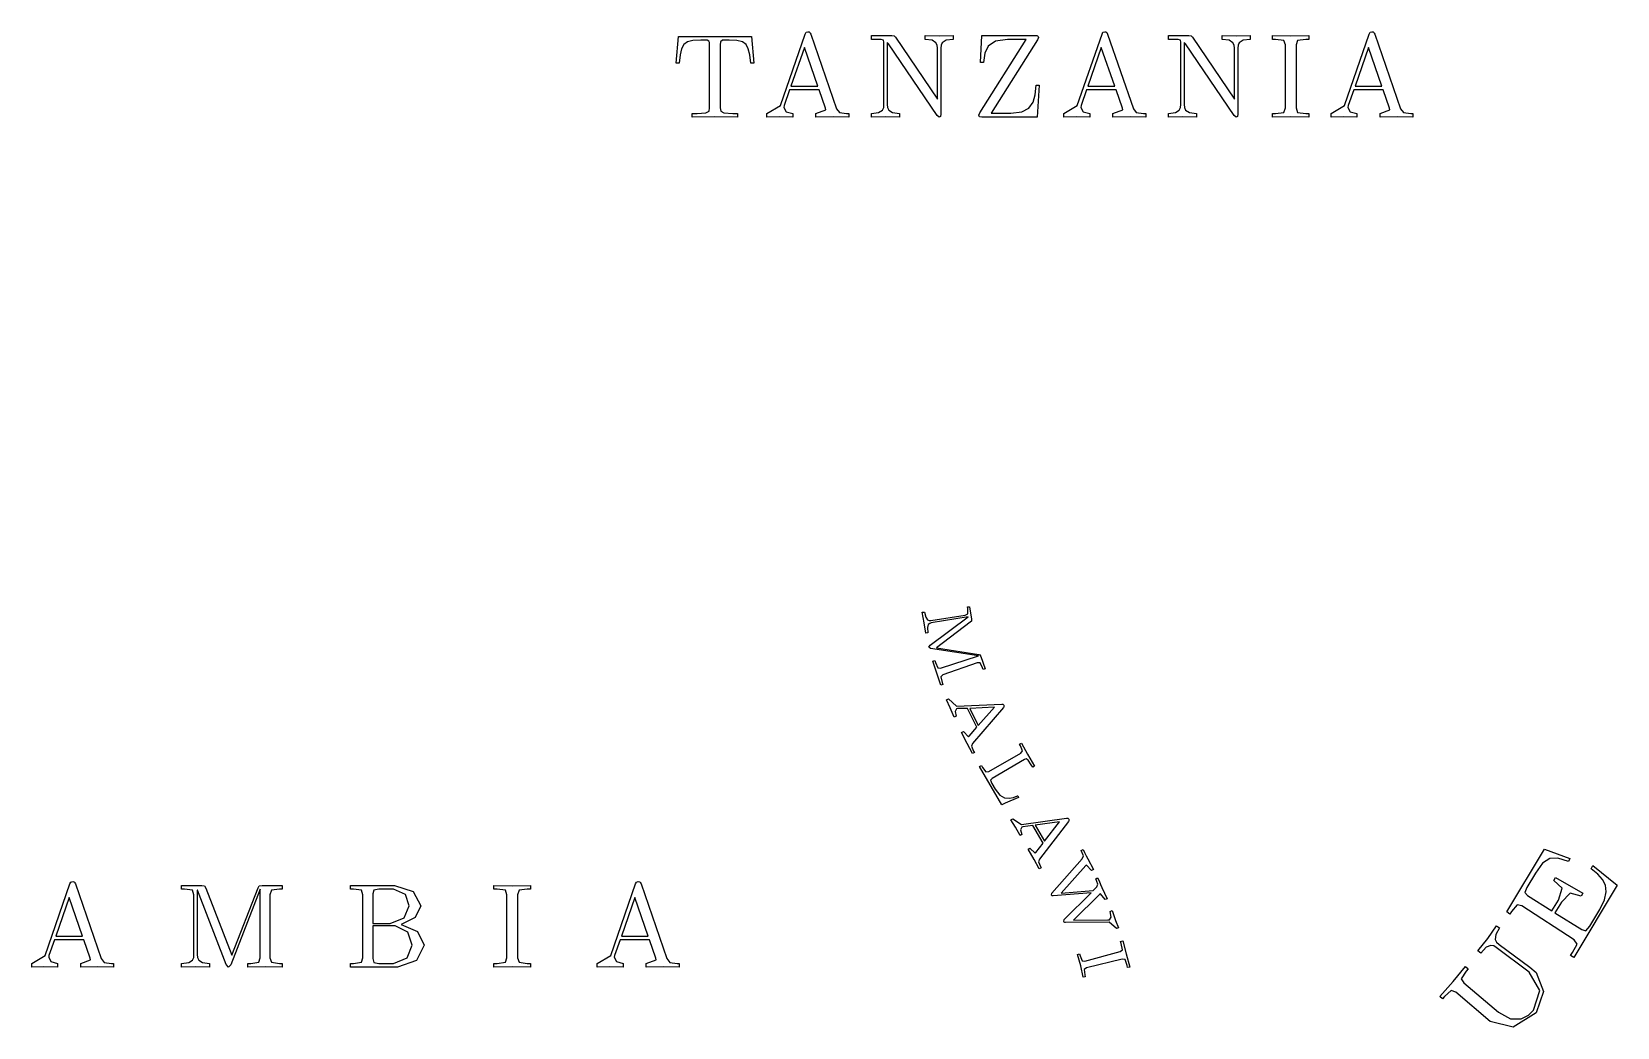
# Model space of a CAD drawing. Extents: x -1 to 148, y 8 to 144.
# Drawn here: x 88.33 to 116.43, y 39.1 to 56.75 of the extents above; entities that cross this region are included whole.
import ezdxf

# ---------------------------------------------------------------- set-up
doc = ezdxf.new("R2010")
doc.units = 0

msp = doc.modelspace()

# ---------------------------------------------------------------- linework, layer by layer
at = {"layer": 'Layer 1'}
for p, q in [((99.750422, 56.187259), (99.790638, 56.663509)), ((99.790638, 56.663509), (101.08392, 56.663509)), ((99.883772, 56.521692), (99.843555, 56.443376)), ((99.949388, 56.566142), (99.883772, 56.521692)), ((100.046755, 56.591542), (99.949388, 56.566142)), ((100.184338, 56.597892), (100.046755, 56.591542)), ((100.298638, 56.593659), (100.184338, 56.597892)), ((100.328271, 56.578842), (100.298638, 56.593659)), ((100.340971, 56.555559), (100.328271, 56.578842)), ((100.343088, 56.513225), (100.340971, 56.555559)), ((100.343088, 55.397744), (100.343088, 56.513225)), ((100.537821, 56.568259), (100.531471, 56.513225)), ((100.531471, 56.513225), (100.531471, 55.397744)), ((100.569571, 56.593659), (100.537821, 56.568259)), ((100.690221, 56.597892), (100.569571, 56.593659)), ((100.827804, 56.591542), (100.690221, 56.597892)), ((100.92517, 56.566142), (100.827804, 56.591542)), ((100.98867, 56.521692), (100.92517, 56.566142)), ((101.028887, 56.443376), (100.98867, 56.521692)), ((101.08392, 56.663509), (101.124137, 56.187259)), ((101.596153, 55.43796), (102.034302, 56.703725)), ((102.034302, 56.703725), (102.051236, 56.737592)), ((102.051236, 56.737592), (102.085102, 56.746058)), ((102.085102, 56.746058), (102.104152, 56.743942)), ((102.104152, 56.743942), (102.116852, 56.733359)), ((102.116852, 56.733359), (102.125319, 56.722775)), ((102.125319, 56.722775), (102.133785, 56.703725)), ((102.133785, 56.703725), (102.590985, 55.38081)), ((103.213284, 56.610592), (103.213284, 56.676209)), ((103.213284, 56.676209), (103.573117, 56.676209)), ((103.274667, 56.610592), (103.213284, 56.610592)), ((103.380501, 56.606359), (103.274667, 56.610592)), ((103.422834, 56.593659), (103.380501, 56.606359)), ((103.431301, 56.557675), (103.422834, 56.593659)), ((103.431301, 55.452777), (103.431301, 56.557675)), ((103.511734, 56.528042), (103.490567, 56.553442)), ((103.490567, 56.553442), (103.490567, 55.452777)), ((104.375333, 55.258044), (103.511734, 56.528042)), ((103.573117, 56.676209), (103.611217, 56.671975)), ((103.611217, 56.671975), (103.6345, 56.648692)), ((103.6345, 56.648692), (104.381683, 55.550143)), ((104.163666, 56.610592), (104.163666, 56.676209)), ((104.163666, 56.676209), (104.411316, 56.669859)), ((104.288549, 56.595775), (104.163666, 56.610592)), ((104.354166, 56.551325), (104.288549, 56.595775)), ((104.377449, 56.504759), (104.354166, 56.551325)), ((104.381683, 56.453959), (104.377449, 56.504759)), ((104.411316, 56.669859), (104.658966, 56.676209)), ((104.445183, 56.504759), (104.440949, 56.453959)), ((104.466349, 56.551325), (104.445183, 56.504759)), ((104.534082, 56.595775), (104.466349, 56.551325)), ((104.658966, 56.610592), (104.534082, 56.595775)), ((104.658966, 56.676209), (104.658966, 56.610592)), ((105.128865, 55.308844), (105.952247, 56.610592)), ((105.141565, 56.199959), (105.164848, 56.676209)), ((105.164848, 56.676209), (106.113114, 56.676209)), ((105.281265, 56.492059), (105.217765, 56.365059)), ((105.408265, 56.580959), (105.281265, 56.492059)), ((106.15333, 56.602125), (105.332065, 55.302494)), ((105.619931, 56.610592), (105.408265, 56.580959)), ((105.952247, 56.610592), (105.619931, 56.610592)), ((106.113114, 56.676209), (106.138514, 56.676209)), ((106.138514, 56.676209), (106.155447, 56.671975)), ((106.168147, 56.642342), (106.15333, 56.602125)), ((106.155447, 56.671975), (106.16603, 56.661392)), ((106.16603, 56.661392), (106.168147, 56.642342)), ((106.85818, 55.43796), (107.296329, 56.703725)), ((107.296329, 56.703725), (107.313262, 56.737592)), ((107.313262, 56.737592), (107.347129, 56.746058)), ((107.347129, 56.746058), (107.366179, 56.743942)), ((107.366179, 56.743942), (107.378879, 56.733359)), ((107.378879, 56.733359), (107.387346, 56.722775)), ((107.387346, 56.722775), (107.395812, 56.703725)), ((107.395812, 56.703725), (107.853012, 55.38081)), ((108.475311, 56.610592), (108.475311, 56.676209)), ((108.475311, 56.676209), (108.835144, 56.676209)), ((108.536694, 56.610592), (108.475311, 56.610592)), ((108.642527, 56.606359), (108.536694, 56.610592)), ((108.684861, 56.593659), (108.642527, 56.606359)), ((108.693327, 56.557675), (108.684861, 56.593659)), ((108.693327, 55.452777), (108.693327, 56.557675)), ((108.77376, 56.528042), (108.752594, 56.553442)), ((108.752594, 56.553442), (108.752594, 55.452777)), ((109.637359, 55.258044), (108.77376, 56.528042)), ((108.835144, 56.676209), (108.873244, 56.671975)), ((108.873244, 56.671975), (108.896527, 56.648692)), ((108.896527, 56.648692), (109.643709, 55.550143)), ((109.425693, 56.610592), (109.425693, 56.676209)), ((109.425693, 56.676209), (109.673343, 56.669859)), ((109.550576, 56.595775), (109.425693, 56.610592)), ((109.616193, 56.551325), (109.550576, 56.595775)), ((109.639476, 56.504759), (109.616193, 56.551325)), ((109.643709, 56.453959), (109.639476, 56.504759)), ((109.673343, 56.669859), (109.920992, 56.676209)), ((109.707209, 56.504759), (109.702976, 56.453959)), ((109.728376, 56.551325), (109.707209, 56.504759)), ((109.796109, 56.595775), (109.728376, 56.551325)), ((109.920992, 56.610592), (109.796109, 56.595775)), ((109.920992, 56.676209), (109.920992, 56.610592)), ((110.316809, 56.610592), (110.316809, 56.676209)), ((110.316809, 56.676209), (110.640658, 56.669859)), ((110.371842, 56.610592), (110.316809, 56.610592)), ((110.517892, 56.591542), (110.371842, 56.610592)), ((110.545408, 56.511109), (110.517892, 56.591542)), ((110.545408, 55.395627), (110.545408, 56.511109)), ((110.640658, 56.669859), (110.962391, 56.676209)), ((110.761308, 56.591542), (110.733791, 56.511109)), ((110.733791, 56.511109), (110.733791, 55.395627)), ((110.907358, 56.610592), (110.761308, 56.591542)), ((110.962391, 56.610592), (110.907358, 56.610592)), ((110.962391, 56.676209), (110.962391, 56.610592)), ((111.59104, 55.43796), (112.02919, 56.703725)), ((112.02919, 56.703725), (112.046123, 56.737592)), ((112.046123, 56.737592), (112.07999, 56.746058)), ((112.07999, 56.746058), (112.09904, 56.743942)), ((112.09904, 56.743942), (112.11174, 56.733359)), ((112.11174, 56.733359), (112.120206, 56.722775)), ((112.120206, 56.722775), (112.128673, 56.703725)), ((112.128673, 56.703725), (112.585872, 55.38081)), ((99.818155, 56.337542), (99.803338, 56.187259)), ((99.843555, 56.443376), (99.818155, 56.337542)), ((101.054287, 56.337542), (101.028887, 56.443376)), ((101.07122, 56.187259), (101.054287, 56.337542)), ((102.021602, 56.466659), (101.784536, 55.778743)), ((102.260785, 55.778743), (102.021602, 56.466659)), ((104.381683, 55.550143), (104.381683, 56.453959)), ((104.440949, 56.453959), (104.440949, 55.28556)), ((105.194482, 56.199959), (105.141565, 56.199959)), ((105.217765, 56.365059), (105.194482, 56.199959)), ((107.283629, 56.466659), (107.046563, 55.778743)), ((107.522812, 55.778743), (107.283629, 56.466659)), ((109.643709, 55.550143), (109.643709, 56.453959)), ((109.702976, 56.453959), (109.702976, 55.28556)), ((112.01649, 56.466659), (111.779423, 55.778743)), ((112.255673, 55.778743), (112.01649, 56.466659)), ((99.803338, 56.187259), (99.750422, 56.187259)), ((101.124137, 56.187259), (101.07122, 56.187259)), ((101.761253, 55.713126), (101.663886, 55.435843)), ((102.284069, 55.713126), (101.761253, 55.713126)), ((101.784536, 55.778743), (102.260785, 55.778743)), ((102.396252, 55.389277), (102.284069, 55.713126)), ((106.110997, 55.62846), (106.12793, 55.795676)), ((106.12793, 55.795676), (106.180847, 55.795676)), ((106.180847, 55.795676), (106.144864, 55.230527)), ((107.023279, 55.713126), (106.925913, 55.435843)), ((107.546095, 55.713126), (107.023279, 55.713126)), ((107.046563, 55.778743), (107.522812, 55.778743)), ((107.658279, 55.389277), (107.546095, 55.713126)), ((111.75614, 55.713126), (111.658773, 55.435843)), ((112.278956, 55.713126), (111.75614, 55.713126)), ((111.779423, 55.778743), (112.255673, 55.778743)), ((112.391139, 55.389277), (112.278956, 55.713126)), ((100.334621, 55.338477), (100.343088, 55.397744)), ((100.531471, 55.397744), (100.539938, 55.338477)), ((101.359086, 55.296144), (101.596153, 55.43796)), ((101.663886, 55.435843), (101.659653, 55.404094)), ((101.659653, 55.404094), (101.699869, 55.327894)), ((102.226919, 55.296144), (102.402602, 55.359644)), ((102.402602, 55.359644), (102.396252, 55.389277)), ((102.590985, 55.38081), (102.641785, 55.31096)), ((103.338167, 55.31096), (103.403784, 55.353294)), ((103.403784, 55.353294), (103.427067, 55.401977)), ((103.427067, 55.401977), (103.431301, 55.452777)), ((103.490567, 55.452777), (103.4948, 55.401977)), ((103.4948, 55.401977), (103.515967, 55.353294)), ((103.515967, 55.353294), (103.5837, 55.31096)), ((105.873931, 55.325777), (106.000931, 55.389277)), ((106.000931, 55.389277), (106.075014, 55.49511)), ((106.075014, 55.49511), (106.110997, 55.62846)), ((106.621113, 55.296144), (106.85818, 55.43796)), ((106.925913, 55.435843), (106.921679, 55.404094)), ((106.921679, 55.404094), (106.961896, 55.327894)), ((107.488945, 55.296144), (107.664629, 55.359644)), ((107.664629, 55.359644), (107.658279, 55.389277)), ((107.853012, 55.38081), (107.903812, 55.31096)), ((108.600194, 55.31096), (108.665811, 55.353294)), ((108.665811, 55.353294), (108.689094, 55.401977)), ((108.689094, 55.401977), (108.693327, 55.452777)), ((108.752594, 55.452777), (108.756827, 55.401977)), ((108.756827, 55.401977), (108.777994, 55.353294)), ((108.777994, 55.353294), (108.845727, 55.31096)), ((110.517892, 55.315194), (110.545408, 55.395627)), ((110.733791, 55.395627), (110.761308, 55.315194)), ((111.353974, 55.296144), (111.59104, 55.43796)), ((111.658773, 55.435843), (111.65454, 55.404094)), ((111.65454, 55.404094), (111.694757, 55.327894)), ((112.221806, 55.296144), (112.397489, 55.359644)), ((112.397489, 55.359644), (112.391139, 55.389277)), ((112.585872, 55.38081), (112.636672, 55.31096)), ((100.036171, 55.230527), (100.036171, 55.296144)), ((100.036171, 55.296144), (100.120838, 55.296144)), ((100.436221, 55.236877), (100.036171, 55.230527)), ((100.120838, 55.296144), (100.277471, 55.308844)), ((100.277471, 55.308844), (100.334621, 55.338477)), ((100.838387, 55.230527), (100.436221, 55.236877)), ((100.539938, 55.338477), (100.597087, 55.308844)), ((100.597087, 55.308844), (100.753721, 55.296144)), ((100.753721, 55.296144), (100.838387, 55.296144)), ((100.838387, 55.296144), (100.838387, 55.230527)), ((101.359086, 55.230527), (101.359086, 55.296144)), ((101.574986, 55.236877), (101.359086, 55.230527)), ((101.359086, 55.230527), (101.359086, 55.230527)), ((101.818403, 55.230527), (101.574986, 55.236877)), ((101.699869, 55.327894), (101.818403, 55.296144)), ((101.818403, 55.296144), (101.818403, 55.230527)), ((102.226919, 55.230527), (102.226919, 55.296144)), ((102.531718, 55.236877), (102.226919, 55.230527)), ((102.809001, 55.230527), (102.531718, 55.236877)), ((102.641785, 55.31096), (102.770901, 55.296144)), ((102.770901, 55.296144), (102.809001, 55.296144)), ((102.809001, 55.296144), (102.809001, 55.230527)), ((103.213284, 55.296144), (103.338167, 55.31096)), ((103.213284, 55.230527), (103.213284, 55.296144)), ((103.460934, 55.236877), (103.213284, 55.230527)), ((103.213284, 55.230527), (103.213284, 55.230527)), ((103.708584, 55.230527), (103.460934, 55.236877)), ((103.5837, 55.31096), (103.708584, 55.296144)), ((103.708584, 55.296144), (103.708584, 55.230527)), ((104.411316, 55.230527), (104.375333, 55.258044)), ((104.436716, 55.24111), (104.411316, 55.230527)), ((104.440949, 55.28556), (104.436716, 55.24111)), ((105.114048, 55.26651), (105.128865, 55.308844)), ((105.122515, 55.23476), (105.114048, 55.26651)), ((105.114048, 55.26651), (105.114048, 55.26651)), ((105.169082, 55.230527), (105.122515, 55.23476)), ((106.144864, 55.230527), (105.169082, 55.230527)), ((105.332065, 55.302494), (105.679198, 55.302494)), ((105.679198, 55.302494), (105.873931, 55.325777)), ((106.621113, 55.230527), (106.621113, 55.296144)), ((106.837013, 55.236877), (106.621113, 55.230527)), ((106.621113, 55.230527), (106.621113, 55.230527)), ((107.080429, 55.230527), (106.837013, 55.236877)), ((106.961896, 55.327894), (107.080429, 55.296144)), ((107.080429, 55.296144), (107.080429, 55.230527)), ((107.488945, 55.230527), (107.488945, 55.296144)), ((107.793745, 55.236877), (107.488945, 55.230527)), ((108.071028, 55.230527), (107.793745, 55.236877)), ((107.903812, 55.31096), (108.032928, 55.296144)), ((108.032928, 55.296144), (108.071028, 55.296144)), ((108.071028, 55.296144), (108.071028, 55.230527)), ((108.475311, 55.296144), (108.600194, 55.31096)), ((108.475311, 55.230527), (108.475311, 55.296144)), ((108.722961, 55.236877), (108.475311, 55.230527)), ((108.475311, 55.230527), (108.475311, 55.230527)), ((108.97061, 55.230527), (108.722961, 55.236877)), ((108.845727, 55.31096), (108.97061, 55.296144)), ((108.97061, 55.296144), (108.97061, 55.230527)), ((109.673343, 55.230527), (109.637359, 55.258044)), ((109.698743, 55.24111), (109.673343, 55.230527)), ((109.702976, 55.28556), (109.698743, 55.24111)), ((110.316809, 55.230527), (110.316809, 55.296144)), ((110.316809, 55.296144), (110.371842, 55.296144)), ((110.638541, 55.236877), (110.316809, 55.230527)), ((110.316809, 55.230527), (110.316809, 55.230527)), ((110.371842, 55.296144), (110.517892, 55.315194)), ((110.962391, 55.230527), (110.638541, 55.236877)), ((110.761308, 55.315194), (110.907358, 55.296144)), ((110.907358, 55.296144), (110.962391, 55.296144)), ((110.962391, 55.296144), (110.962391, 55.230527)), ((111.353974, 55.230527), (111.353974, 55.296144)), ((111.569874, 55.236877), (111.353974, 55.230527)), ((111.353974, 55.230527), (111.353974, 55.230527)), ((111.81329, 55.230527), (111.569874, 55.236877)), ((111.694757, 55.327894), (111.81329, 55.296144)), ((111.81329, 55.296144), (111.81329, 55.230527)), ((112.221806, 55.230527), (112.221806, 55.296144)), ((112.526606, 55.236877), (112.221806, 55.230527)), ((112.803889, 55.230527), (112.526606, 55.236877)), ((112.636672, 55.31096), (112.765789, 55.296144)), ((112.765789, 55.296144), (112.803889, 55.296144)), ((112.803889, 55.296144), (112.803889, 55.230527)), ((104.143281, 46.266967), (104.111757, 46.453762)), ((104.111757, 46.453762), (104.111816, 46.453233)), ((104.111816, 46.453233), (104.111824, 46.453408)), ((104.111824, 46.453408), (104.149868, 46.457932)), ((104.149868, 46.457932), (104.171485, 46.365069)), ((104.171485, 46.365069), (104.203351, 46.319635)), ((104.248428, 45.871296), (104.925355, 46.370488)), ((104.26377, 46.308231), (104.872095, 46.401936)), ((104.925133, 46.371811), (104.270874, 46.264874)), ((104.872095, 46.401936), (104.915843, 46.426463)), ((104.911964, 46.54857), (104.950008, 46.553095)), ((104.915525, 46.516392), (104.911964, 46.54857)), ((104.915843, 46.426463), (104.915525, 46.516392)), ((104.925355, 46.370488), (104.925133, 46.371811)), ((104.950008, 46.553095), (104.980582, 46.329435)), ((104.173829, 46.081515), (104.143281, 46.266967)), ((104.211142, 46.088897), (104.173829, 46.081515)), ((104.217034, 46.236881), (104.201779, 46.182634)), ((104.201779, 46.182634), (104.211142, 46.088897)), ((104.203351, 46.319635), (104.234087, 46.306644)), ((104.242252, 46.257122), (104.217034, 46.236881)), ((104.234087, 46.306644), (104.26377, 46.308231)), ((104.270874, 46.264874), (104.242252, 46.257122)), ((104.962072, 46.278352), (104.360588, 45.821758)), ((104.98217, 46.29846), (104.962072, 46.278352)), ((104.980582, 46.329435), (104.98217, 46.29846)), ((104.229857, 45.834104), (104.248428, 45.871296)), ((104.259403, 45.81209), (104.229857, 45.834104)), ((105.104531, 45.68064), (104.259403, 45.81209)), ((104.360588, 45.821758), (105.111312, 45.707316)), ((104.297373, 45.586576), (104.333765, 45.597371)), ((104.368992, 45.371427), (104.297373, 45.586576)), ((104.333765, 45.597371), (104.344544, 45.561313)), ((104.344544, 45.561313), (104.38575, 45.466016)), ((104.436246, 45.461121), (105.104981, 45.679317)), ((105.086462, 45.554977), (104.476046, 45.342247)), ((105.136005, 45.554712), (105.086462, 45.554977)), ((105.104981, 45.679317), (105.104531, 45.68064)), ((105.111312, 45.707316), (105.133772, 45.701654)), ((105.133772, 45.701654), (105.147528, 45.671737)), ((105.178141, 45.47145), (105.136005, 45.554712)), ((105.147528, 45.671737), (105.225516, 45.453747)), ((104.440085, 45.158748), (104.368992, 45.371427)), ((104.38575, 45.466016), (104.436246, 45.461121)), ((104.476046, 45.342247), (104.438153, 45.309245)), ((104.438153, 45.309245), (104.462823, 45.207206)), ((105.189867, 45.440359), (105.178141, 45.47145)), ((105.225516, 45.453747), (105.189867, 45.440359)), ((104.475734, 45.172136), (104.440085, 45.158748)), ((104.462823, 45.207206), (104.475734, 45.172136)), ((104.540566, 44.902388), (104.575798, 44.917152)), ((104.540568, 44.902269), (104.540566, 44.902388)), ((104.540616, 44.902134), (104.540568, 44.902269)), ((104.606046, 44.757455), (104.540616, 44.902134)), ((104.575798, 44.917152), (104.719416, 44.791062)), ((104.675683, 44.592982), (104.606046, 44.757455)), ((104.720056, 44.740656), (104.691484, 44.695619)), ((104.691484, 44.695619), (104.710439, 44.609174)), ((104.719416, 44.791062), (105.518529, 44.826977)), ((104.738153, 44.745578), (104.720056, 44.740656)), ((104.914253, 44.74907), (104.738153, 44.745578)), ((105.075668, 44.414396), (104.914253, 44.74907)), ((105.38992, 44.774094), (104.955947, 44.750255)), ((104.955947, 44.750258), (105.102555, 44.446638)), ((104.955947, 44.750255), (104.955947, 44.750258)), ((105.548152, 44.767101), (105.003343, 44.129348)), ((105.102555, 44.446638), (105.38992, 44.774094)), ((105.518529, 44.826977), (105.541357, 44.825389)), ((105.541357, 44.825389), (105.555856, 44.807265)), ((105.555613, 44.777129), (105.548152, 44.767101)), ((105.558634, 44.784961), (105.555613, 44.777129)), ((105.555856, 44.807265), (105.560407, 44.795306)), ((105.560407, 44.795306), (105.558634, 44.784961)), ((104.710439, 44.609174), (104.675683, 44.592982)), ((104.942968, 44.256319), (105.075668, 44.414396)), ((104.804634, 44.323808), (104.839004, 44.341059)), ((104.908673, 44.127906), (104.804634, 44.323808)), ((104.839004, 44.341059), (104.929606, 44.24428)), ((104.99975, 43.94873), (104.908673, 44.127906)), ((104.929606, 44.24428), (104.942968, 44.256319)), ((105.003343, 44.129348), (104.984248, 44.077688)), ((105.8345, 44.11569), (105.868109, 44.134608)), ((105.851709, 44.085152), (105.8345, 44.11569)), ((105.868109, 44.134608), (105.974553, 43.939658)), ((104.984248, 44.077688), (105.020558, 43.991328)), ((105.033631, 43.967145), (104.99975, 43.94873)), ((105.020558, 43.991328), (105.033631, 43.967145)), ((105.289208, 43.629947), (105.858022, 43.955586)), ((105.922, 43.841474), (105.348784, 43.509557)), ((105.889602, 43.995622), (105.851709, 44.085152)), ((105.858022, 43.955586), (105.889602, 43.995622)), ((105.954312, 43.8551), (105.922, 43.841474)), ((105.987699, 43.832002), (105.954312, 43.8551)), ((105.974553, 43.939658), (106.100962, 43.727896)), ((106.043431, 43.750465), (105.987699, 43.832002)), ((105.12764, 43.717612), (105.161248, 43.736529)), ((105.12764, 43.717577), (105.12764, 43.717612)), ((105.523536, 43.04265), (105.12764, 43.717577)), ((105.161248, 43.736529), (105.179168, 43.704824)), ((105.179168, 43.704824), (105.238403, 43.623518)), ((105.238403, 43.623518), (105.289208, 43.629947)), ((106.067783, 43.708449), (106.043431, 43.750465)), ((106.100962, 43.727896), (106.067783, 43.708449)), ((105.348784, 43.509557), (105.318607, 43.479894)), ((105.318607, 43.479894), (105.342983, 43.421006)), ((105.342983, 43.421006), (105.405436, 43.315078)), ((105.405436, 43.315078), (105.487829, 43.212875)), ((105.487829, 43.212875), (105.566748, 43.1628)), ((105.581861, 43.067627), (105.523536, 43.04265)), ((105.566748, 43.1628), (105.650375, 43.155391)), ((105.81888, 43.169073), (105.581861, 43.067627)), ((105.650375, 43.155391), (105.726004, 43.170869)), ((105.726004, 43.170869), (105.800086, 43.200929)), ((105.800086, 43.200929), (105.801991, 43.197727)), ((105.801991, 43.197727), (105.81888, 43.169073)), ((105.681388, 42.773688), (105.714414, 42.793294)), ((105.681393, 42.773818), (105.681388, 42.773688)), ((105.681444, 42.773717), (105.681393, 42.773818)), ((105.761183, 42.645619), (105.681444, 42.773717)), ((105.714414, 42.793294), (105.870026, 42.692911)), ((105.870026, 42.692911), (106.666147, 42.80379)), ((106.541457, 42.741457), (106.108925, 42.681087)), ((106.701802, 42.742697), (106.187452, 42.078652)), ((106.276795, 42.393236), (106.541457, 42.741457)), ((106.666147, 42.80379), (106.689385, 42.803525)), ((106.689385, 42.803525), (106.705834, 42.785189)), ((106.708435, 42.753545), (106.701802, 42.742697)), ((106.705834, 42.785189), (106.711583, 42.772833)), ((106.710763, 42.76188), (106.708435, 42.753545)), ((106.711583, 42.772833), (106.710763, 42.76188)), ((105.843897, 42.497548), (105.761183, 42.645619)), ((105.877065, 42.517074), (105.843897, 42.497548)), ((105.875504, 42.644643), (105.851281, 42.597722)), ((105.851281, 42.597722), (105.877065, 42.517074)), ((105.892972, 42.651654), (105.875504, 42.644643)), ((106.067504, 42.675705), (105.892972, 42.651654)), ((106.251545, 42.360036), (106.067504, 42.675705)), ((106.108925, 42.681087), (106.276795, 42.393236)), ((106.108925, 42.681087), (106.108925, 42.681087)), ((105.986355, 42.252986), (106.019704, 42.272248)), ((106.093842, 42.072691), (105.986355, 42.252986)), ((106.019704, 42.272248), (106.112506, 42.185531)), ((106.112506, 42.185531), (106.125431, 42.197966)), ((106.125431, 42.197966), (106.251545, 42.360036)), ((106.967503, 42.136945), (106.926204, 42.232253)), ((106.926204, 42.232253), (106.926259, 42.232148)), ((106.926259, 42.232148), (106.926266, 42.232174)), ((106.926266, 42.232174), (106.96003, 42.250563)), ((106.96003, 42.250563), (106.987136, 42.197577)), ((106.987136, 42.197577), (107.01797, 42.1344)), ((114.466501, 41.140678), (115.136079, 42.253207)), ((115.136079, 42.253207), (115.58835, 42.091473)), ((106.183342, 41.905308), (106.093842, 42.072691)), ((106.187452, 42.078652), (106.168846, 42.028173)), ((106.168846, 42.028173), (106.204402, 41.946662)), ((106.217036, 41.923855), (106.183342, 41.905308)), ((106.204402, 41.946662), (106.217036, 41.923855)), ((106.407021, 41.476046), (106.94563, 42.085637)), ((107.008533, 41.962514), (106.573038, 41.475551)), ((106.94563, 42.085637), (106.967503, 42.136945)), ((107.021474, 41.972515), (107.008533, 41.962514)), ((107.01797, 42.1344), (107.04431, 42.084349)), ((107.112572, 41.875122), (107.021474, 41.972515)), ((107.04431, 42.084349), (107.146783, 41.892399)), ((107.146783, 41.892399), (107.112572, 41.875122)), ((115.102358, 42.006806), (114.979237, 41.831631)), ((115.232359, 42.086774), (115.102358, 42.006806)), ((115.374633, 42.093256), (115.232359, 42.086774)), ((115.560723, 42.038236), (115.374633, 42.093256)), ((115.58835, 42.091473), (115.560723, 42.038236)), ((115.961954, 41.90654), (115.990399, 41.961965)), ((116.08029, 41.808454), (115.961954, 41.90654)), ((115.990399, 41.961965), (116.426386, 41.616594)), ((88.567835, 40.37146), (89.005985, 41.637225)), ((89.005985, 41.637225), (89.022918, 41.671092)), ((89.022918, 41.671092), (89.056785, 41.679558)), ((89.056785, 41.679558), (89.075835, 41.677442)), ((89.075835, 41.677442), (89.088535, 41.666859)), ((89.088535, 41.666859), (89.097001, 41.656275)), ((89.097001, 41.656275), (89.105468, 41.637225)), ((89.105468, 41.637225), (89.562667, 40.31431)), ((90.987182, 41.544092), (90.987182, 41.609709)), ((90.987182, 41.609709), (91.344898, 41.609709)), ((91.344898, 41.609709), (91.393582, 41.603359)), ((91.393582, 41.603359), (91.418982, 41.563142)), ((92.341847, 41.569492), (92.360897, 41.603359)), ((92.360897, 41.603359), (92.411697, 41.609709)), ((92.411697, 41.609709), (92.769413, 41.609709)), ((92.769413, 41.609709), (92.769413, 41.544092)), ((93.982262, 41.544092), (93.982262, 41.609709)), ((93.982262, 41.609709), (94.756961, 41.609709)), ((94.756961, 41.609709), (95.091394, 41.501759)), ((96.522259, 41.544092), (96.522259, 41.609709)), ((96.522259, 41.609709), (96.846108, 41.603359)), ((96.846108, 41.603359), (97.167841, 41.609709)), ((97.167841, 41.609709), (97.167841, 41.544092)), ((98.590239, 40.37146), (99.028389, 41.637225)), ((99.028389, 41.637225), (99.045322, 41.671092)), ((99.045322, 41.671092), (99.079189, 41.679558)), ((99.079189, 41.679558), (99.098239, 41.677442)), ((99.098239, 41.677442), (99.110939, 41.666859)), ((99.110939, 41.666859), (99.119405, 41.656275)), ((99.119405, 41.656275), (99.127872, 41.637225)), ((99.127872, 41.637225), (99.585071, 40.31431)), ((107.138925, 41.518991), (107.203037, 41.585867)), ((107.184127, 41.729538), (107.218545, 41.746259)), ((107.220286, 41.636325), (107.184127, 41.729538)), ((107.203037, 41.585867), (107.220286, 41.636325)), ((107.218545, 41.746259), (107.243312, 41.691546)), ((107.243312, 41.691546), (107.27123, 41.626348)), ((107.27123, 41.626348), (107.295148, 41.57455)), ((114.979237, 41.831631), (114.826039, 41.574679)), ((115.301036, 41.700395), (115.330553, 41.752259)), ((115.44723, 41.560523), (115.301036, 41.700395)), ((115.330553, 41.752259), (115.81771, 41.476148)), ((116.426386, 41.616594), (115.654308, 40.332221)), ((116.165261, 41.715368), (116.08029, 41.808454)), ((116.219431, 41.614342), (116.165261, 41.715368)), ((116.230097, 41.500415), (116.219431, 41.614342)), ((88.993285, 41.400159), (88.756218, 40.712243)), ((89.232468, 40.712243), (88.993285, 41.400159)), ((91.037982, 41.544092), (90.987182, 41.544092)), ((91.177682, 41.525042), (91.037982, 41.544092)), ((91.205199, 41.444609), (91.177682, 41.525042)), ((91.205199, 40.386277), (91.205199, 41.444609)), ((91.266582, 41.527159), (91.264465, 41.527159)), ((91.264465, 41.527159), (91.264465, 40.386277)), ((91.776698, 40.210594), (91.266582, 41.527159)), ((91.418982, 41.563142), (91.878298, 40.37781)), ((92.37783, 41.544092), (91.857131, 40.204244)), ((91.878298, 40.37781), (92.341847, 41.569492)), ((92.379947, 41.544092), (92.37783, 41.544092)), ((92.379947, 40.329127), (92.379947, 41.544092)), ((92.576797, 41.525042), (92.551397, 41.444609)), ((92.551397, 41.444609), (92.551397, 40.329127)), ((92.718613, 41.544092), (92.576797, 41.525042)), ((92.769413, 41.544092), (92.718613, 41.544092)), ((94.033062, 41.544092), (93.982262, 41.544092)), ((94.172762, 41.525042), (94.033062, 41.544092)), ((94.200278, 41.444609), (94.172762, 41.525042)), ((94.200278, 40.329127), (94.200278, 41.444609)), ((94.390778, 41.529275), (94.375961, 41.459425)), ((94.375961, 41.459425), (94.375961, 40.938726)), ((94.479678, 41.544092), (94.390778, 41.529275)), ((94.742144, 41.544092), (94.479678, 41.544092)), ((94.951694, 41.448842), (94.742144, 41.544092)), ((95.021544, 41.251992), (94.951694, 41.448842)), ((95.091394, 41.501759), (95.22686, 41.251992)), ((96.577292, 41.544092), (96.522259, 41.544092)), ((96.723342, 41.525042), (96.577292, 41.544092)), ((96.750858, 41.444609), (96.723342, 41.525042)), ((96.750858, 40.329127), (96.750858, 41.444609)), ((96.966758, 41.525042), (96.939241, 41.444609)), ((96.939241, 41.444609), (96.939241, 40.329127)), ((97.112808, 41.544092), (96.966758, 41.525042)), ((97.167841, 41.544092), (97.112808, 41.544092)), ((99.015689, 41.400159), (98.778622, 40.712243)), ((99.254872, 40.712243), (99.015689, 41.400159)), ((106.398124, 41.441534), (106.407021, 41.476046)), ((106.408411, 41.429284), (106.398124, 41.441534)), ((106.418211, 41.426267), (106.408411, 41.429284)), ((106.432924, 41.427326), (106.418211, 41.426267)), ((107.102406, 41.480512), (106.432924, 41.427326)), ((106.573038, 41.475551), (107.138925, 41.518991)), ((106.627933, 41.006102), (107.102406, 41.480512)), ((107.251956, 41.451861), (106.792374, 40.996103)), ((107.266927, 41.463634), (107.251956, 41.451861)), ((107.352498, 41.360307), (107.266927, 41.463634)), ((107.295148, 41.57455), (107.387498, 41.375441)), ((107.387498, 41.375441), (107.352498, 41.360307)), ((114.826039, 41.574679), (114.787106, 41.483921)), ((114.787106, 41.483921), (114.837461, 41.433034)), ((114.837461, 41.433034), (115.266666, 41.163308)), ((115.266666, 41.163308), (115.38186, 41.350315)), ((115.437917, 41.316475), (115.322105, 41.12847)), ((115.38186, 41.350315), (115.44723, 41.560523)), ((115.593478, 41.475801), (115.437917, 41.316475)), ((115.786684, 41.42176), (115.593478, 41.475801)), ((115.81771, 41.476148), (115.786684, 41.42176)), ((116.114193, 41.186109), (116.199721, 41.357792)), ((116.199721, 41.357792), (116.230097, 41.500415)), ((94.682878, 40.938726), (94.932644, 41.036093)), ((95.127377, 41.042443), (94.875494, 40.919676)), ((94.932644, 41.036093), (95.021544, 41.251992)), ((95.22686, 41.251992), (95.127377, 41.042443)), ((107.426713, 41.00195), (107.455424, 41.047461)), ((107.439073, 41.15059), (107.474438, 41.164693)), ((107.455424, 41.047461), (107.439073, 41.15059)), ((107.474438, 41.164693), (107.537092, 40.990306)), ((114.520651, 41.103821), (114.466501, 41.140678)), ((114.552135, 41.15019), (114.520651, 41.103821)), ((114.653412, 41.267858), (114.552135, 41.15019)), ((114.737263, 41.249363), (114.653412, 41.267858)), ((115.664175, 40.644333), (114.737263, 41.249363)), ((115.322105, 41.12847), (115.799597, 40.828398)), ((115.937934, 40.890893), (116.114193, 41.186109)), ((94.375961, 40.938726), (94.682878, 40.938726)), ((94.773894, 40.892159), (94.375961, 40.892159)), ((94.375961, 40.892159), (94.375961, 40.31431)), ((94.994027, 40.78421), (94.773894, 40.892159)), ((94.875494, 40.919676), (95.167594, 40.794793)), ((95.072344, 40.553493), (94.994027, 40.78421)), ((95.167594, 40.794793), (95.28401, 40.551377)), ((106.616813, 40.972756), (106.627933, 41.006102)), ((106.626166, 40.960189), (106.616813, 40.972756)), ((106.635662, 40.95667), (106.626166, 40.960189)), ((106.650296, 40.95677), (106.635662, 40.95667)), ((107.422962, 40.962856), (106.650296, 40.95677)), ((106.792374, 40.996103), (107.401056, 41.000363)), ((107.401056, 41.000363), (107.426713, 41.00195)), ((107.552357, 40.845235), (107.422962, 40.962856)), ((107.537092, 40.990306), (107.588296, 40.857671)), ((107.588296, 40.857671), (107.552357, 40.845235)), ((114.130491, 40.671419), (114.288419, 40.897407)), ((114.341722, 40.859278), (114.272428, 40.738573)), ((114.288419, 40.897407), (114.341722, 40.859278)), ((115.799597, 40.828398), (115.868205, 40.806597)), ((115.868205, 40.806597), (115.937934, 40.890893)), ((88.732935, 40.646626), (88.635568, 40.369343)), ((89.255751, 40.646626), (88.732935, 40.646626)), ((88.756218, 40.712243), (89.232468, 40.712243)), ((89.367934, 40.322777), (89.255751, 40.646626)), ((94.983444, 40.329127), (95.072344, 40.553493)), ((95.28401, 40.551377), (95.15066, 40.280444)), ((98.755339, 40.646626), (98.657973, 40.369343)), ((99.278155, 40.646626), (98.755339, 40.646626)), ((98.778622, 40.712243), (99.254872, 40.712243)), ((99.390338, 40.322777), (99.278155, 40.646626)), ((107.618052, 40.440153), (107.657613, 40.472102)), ((107.626382, 40.617913), (107.662778, 40.628973)), ((107.638161, 40.578969), (107.626382, 40.617913)), ((107.657613, 40.472102), (107.638161, 40.578969)), ((107.662778, 40.628973), (107.725557, 40.395725)), ((113.955962, 40.453709), (114.130491, 40.671419)), ((114.10454, 40.514479), (114.007765, 40.41344)), ((114.184234, 40.545856), (114.10454, 40.514479)), ((114.237103, 40.538632), (114.184234, 40.545856)), ((114.280559, 40.511941), (114.237103, 40.538632)), ((114.272428, 40.738573), (114.261794, 40.652903)), ((114.261794, 40.652903), (114.288491, 40.603725)), ((114.867638, 40.071289), (114.280559, 40.511941)), ((114.288491, 40.603725), (114.331515, 40.565885)), ((114.331515, 40.565885), (114.874938, 40.162409)), ((115.634808, 40.420311), (115.713072, 40.572438)), ((115.713072, 40.572438), (115.664175, 40.644333)), ((88.330769, 40.229644), (88.567835, 40.37146)), ((88.330769, 40.164027), (88.330769, 40.229644)), ((88.635568, 40.369343), (88.631335, 40.337594)), ((88.631335, 40.337594), (88.671552, 40.261394)), ((88.671552, 40.261394), (88.790085, 40.229644)), ((88.790085, 40.229644), (88.790085, 40.164027)), ((89.198601, 40.229644), (89.374284, 40.293144)), ((89.198601, 40.164027), (89.198601, 40.229644)), ((89.374284, 40.293144), (89.367934, 40.322777)), ((89.562667, 40.31431), (89.613467, 40.24446)), ((89.613467, 40.24446), (89.742584, 40.229644)), ((89.742584, 40.229644), (89.780684, 40.229644)), ((89.780684, 40.229644), (89.780684, 40.164027)), ((90.987182, 40.229644), (91.112065, 40.24446)), ((90.987182, 40.164027), (90.987182, 40.229644)), ((91.112065, 40.24446), (91.177682, 40.286794)), ((91.177682, 40.286794), (91.200965, 40.335477)), ((91.200965, 40.335477), (91.205199, 40.386277)), ((91.264465, 40.386277), (91.268699, 40.335477)), ((91.268699, 40.335477), (91.289865, 40.286794)), ((91.289865, 40.286794), (91.357598, 40.24446)), ((91.357598, 40.24446), (91.482482, 40.229644)), ((91.482482, 40.229644), (91.482482, 40.164027)), ((91.819031, 40.164027), (91.776698, 40.210594)), ((91.857131, 40.204244), (91.819031, 40.164027)), ((92.161931, 40.164027), (92.161931, 40.229644)), ((92.161931, 40.229644), (92.212731, 40.229644)), ((92.212731, 40.229644), (92.35243, 40.248694)), ((92.35243, 40.248694), (92.379947, 40.329127)), ((92.551397, 40.329127), (92.576797, 40.248694)), ((92.576797, 40.248694), (92.718613, 40.229644)), ((92.718613, 40.229644), (92.769413, 40.229644)), ((92.769413, 40.229644), (92.769413, 40.164027)), ((93.982262, 40.164027), (93.982262, 40.229644)), ((93.982262, 40.229644), (94.033062, 40.229644)), ((94.033062, 40.229644), (94.172762, 40.248694)), ((94.172762, 40.248694), (94.200278, 40.329127)), ((94.375961, 40.31431), (94.390778, 40.24446)), ((94.390778, 40.24446), (94.479678, 40.229644)), ((94.479678, 40.229644), (94.744261, 40.229644)), ((94.744261, 40.229644), (94.983444, 40.329127)), ((95.15066, 40.280444), (94.811994, 40.164027)), ((96.522259, 40.164027), (96.522259, 40.229644)), ((96.522259, 40.229644), (96.577292, 40.229644)), ((96.577292, 40.229644), (96.723342, 40.248694)), ((96.723342, 40.248694), (96.750858, 40.329127)), ((96.939241, 40.329127), (96.966758, 40.248694)), ((96.966758, 40.248694), (97.112808, 40.229644)), ((97.112808, 40.229644), (97.167841, 40.229644)), ((97.167841, 40.229644), (97.167841, 40.164027)), ((98.353173, 40.229644), (98.590239, 40.37146)), ((98.353173, 40.164027), (98.353173, 40.229644)), ((98.657973, 40.369343), (98.653739, 40.337594)), ((98.653739, 40.337594), (98.693956, 40.261394)), ((98.693956, 40.261394), (98.812489, 40.229644)), ((98.812489, 40.229644), (98.812489, 40.164027)), ((99.221005, 40.229644), (99.396688, 40.293144)), ((99.221005, 40.164027), (99.221005, 40.229644)), ((99.396688, 40.293144), (99.390338, 40.322777)), ((99.585071, 40.31431), (99.635871, 40.24446)), ((99.635871, 40.24446), (99.764988, 40.229644)), ((99.764988, 40.229644), (99.803088, 40.229644)), ((99.803088, 40.229644), (99.803088, 40.164027)), ((106.860888, 40.385139), (106.860891, 40.385152)), ((106.919706, 40.187553), (106.860888, 40.385139)), ((106.860891, 40.385152), (106.897287, 40.396211)), ((106.897287, 40.396211), (106.907447, 40.362123)), ((106.907447, 40.362123), (106.943822, 40.274371)), ((106.962364, 39.985147), (106.919706, 40.187553)), ((106.943822, 40.274371), (106.993511, 40.269503)), ((106.993511, 40.269503), (107.618052, 40.440153)), ((107.653446, 40.306068), (107.023915, 40.150578)), ((107.703815, 40.29739), (107.653446, 40.306068)), ((107.739946, 40.19385), (107.703815, 40.29739)), ((107.725557, 40.395725), (107.786421, 40.161637)), ((107.749019, 40.153621), (107.739946, 40.19385)), ((114.007765, 40.41344), (113.955962, 40.453709)), ((115.600157, 40.36909), (115.634808, 40.420311)), ((115.654307, 40.332234), (115.600157, 40.36909)), ((115.654308, 40.332221), (115.654307, 40.332234)), ((88.546669, 40.170377), (88.330769, 40.164027)), ((88.330769, 40.164027), (88.330769, 40.164027)), ((88.790085, 40.164027), (88.546669, 40.170377)), ((89.503401, 40.170377), (89.198601, 40.164027)), ((89.780684, 40.164027), (89.503401, 40.170377)), ((91.234832, 40.170377), (90.987182, 40.164027)), ((90.987182, 40.164027), (90.987182, 40.164027)), ((91.482482, 40.164027), (91.234832, 40.170377)), ((92.46673, 40.170377), (92.161931, 40.164027)), ((92.769413, 40.164027), (92.46673, 40.170377)), ((94.811994, 40.164027), (93.982262, 40.164027)), ((96.843991, 40.170377), (96.522259, 40.164027)), ((96.522259, 40.164027), (96.522259, 40.164027)), ((97.167841, 40.164027), (96.843991, 40.170377)), ((98.569073, 40.170377), (98.353173, 40.164027)), ((98.353173, 40.164027), (98.353173, 40.164027)), ((98.812489, 40.164027), (98.569073, 40.170377)), ((99.525805, 40.170377), (99.221005, 40.164027)), ((99.803088, 40.164027), (99.525805, 40.170377)), ((106.999766, 39.993164), (106.962364, 39.985147)), ((107.023915, 40.150578), (106.982645, 40.12209)), ((106.982645, 40.12209), (106.992514, 40.027809)), ((106.992514, 40.027809), (106.999766, 39.993164)), ((107.786421, 40.161637), (107.749019, 40.153621)), ((113.280432, 39.645249), (113.516024, 39.905731)), ((113.516024, 39.905731), (113.734079, 40.176238)), ((113.748875, 40.090805), (113.661816, 39.956449)), ((113.661816, 39.956449), (113.705059, 39.882792)), ((113.734079, 40.176238), (113.78496, 40.134731)), ((113.78496, 40.134731), (113.748875, 40.090805)), ((115.05221, 39.747302), (114.867638, 40.071289)), ((114.874938, 40.162409), (114.987614, 40.06935)), ((114.987614, 40.06935), (115.121425, 39.729884)), ((113.329584, 39.601606), (113.280432, 39.645249)), ((113.367551, 39.644435), (113.329585, 39.601606)), ((113.485573, 39.750212), (113.367551, 39.644435)), ((113.566836, 39.720984), (113.485573, 39.750212)), ((114.171791, 39.198784), (113.566836, 39.720984)), ((113.705059, 39.882792), (114.322844, 39.362979)), ((114.940503, 39.398068), (115.05221, 39.747302)), ((115.121425, 39.729884), (114.988535, 39.353023)), ((113.329585, 39.601606), (113.329584, 39.601606)), ((114.322844, 39.362979), (114.535446, 39.243848)), ((114.988535, 39.353023), (114.580262, 39.096226)), ((114.853158, 39.313132), (114.940503, 39.398068)), ((114.580262, 39.096226), (114.171791, 39.198784)), ((114.535446, 39.243848), (114.722818, 39.24734)), ((114.722818, 39.24734), (114.853158, 39.313132))]:
    msp.add_line(p, q, dxfattribs=at)

doc.saveas('drawing.dxf')
